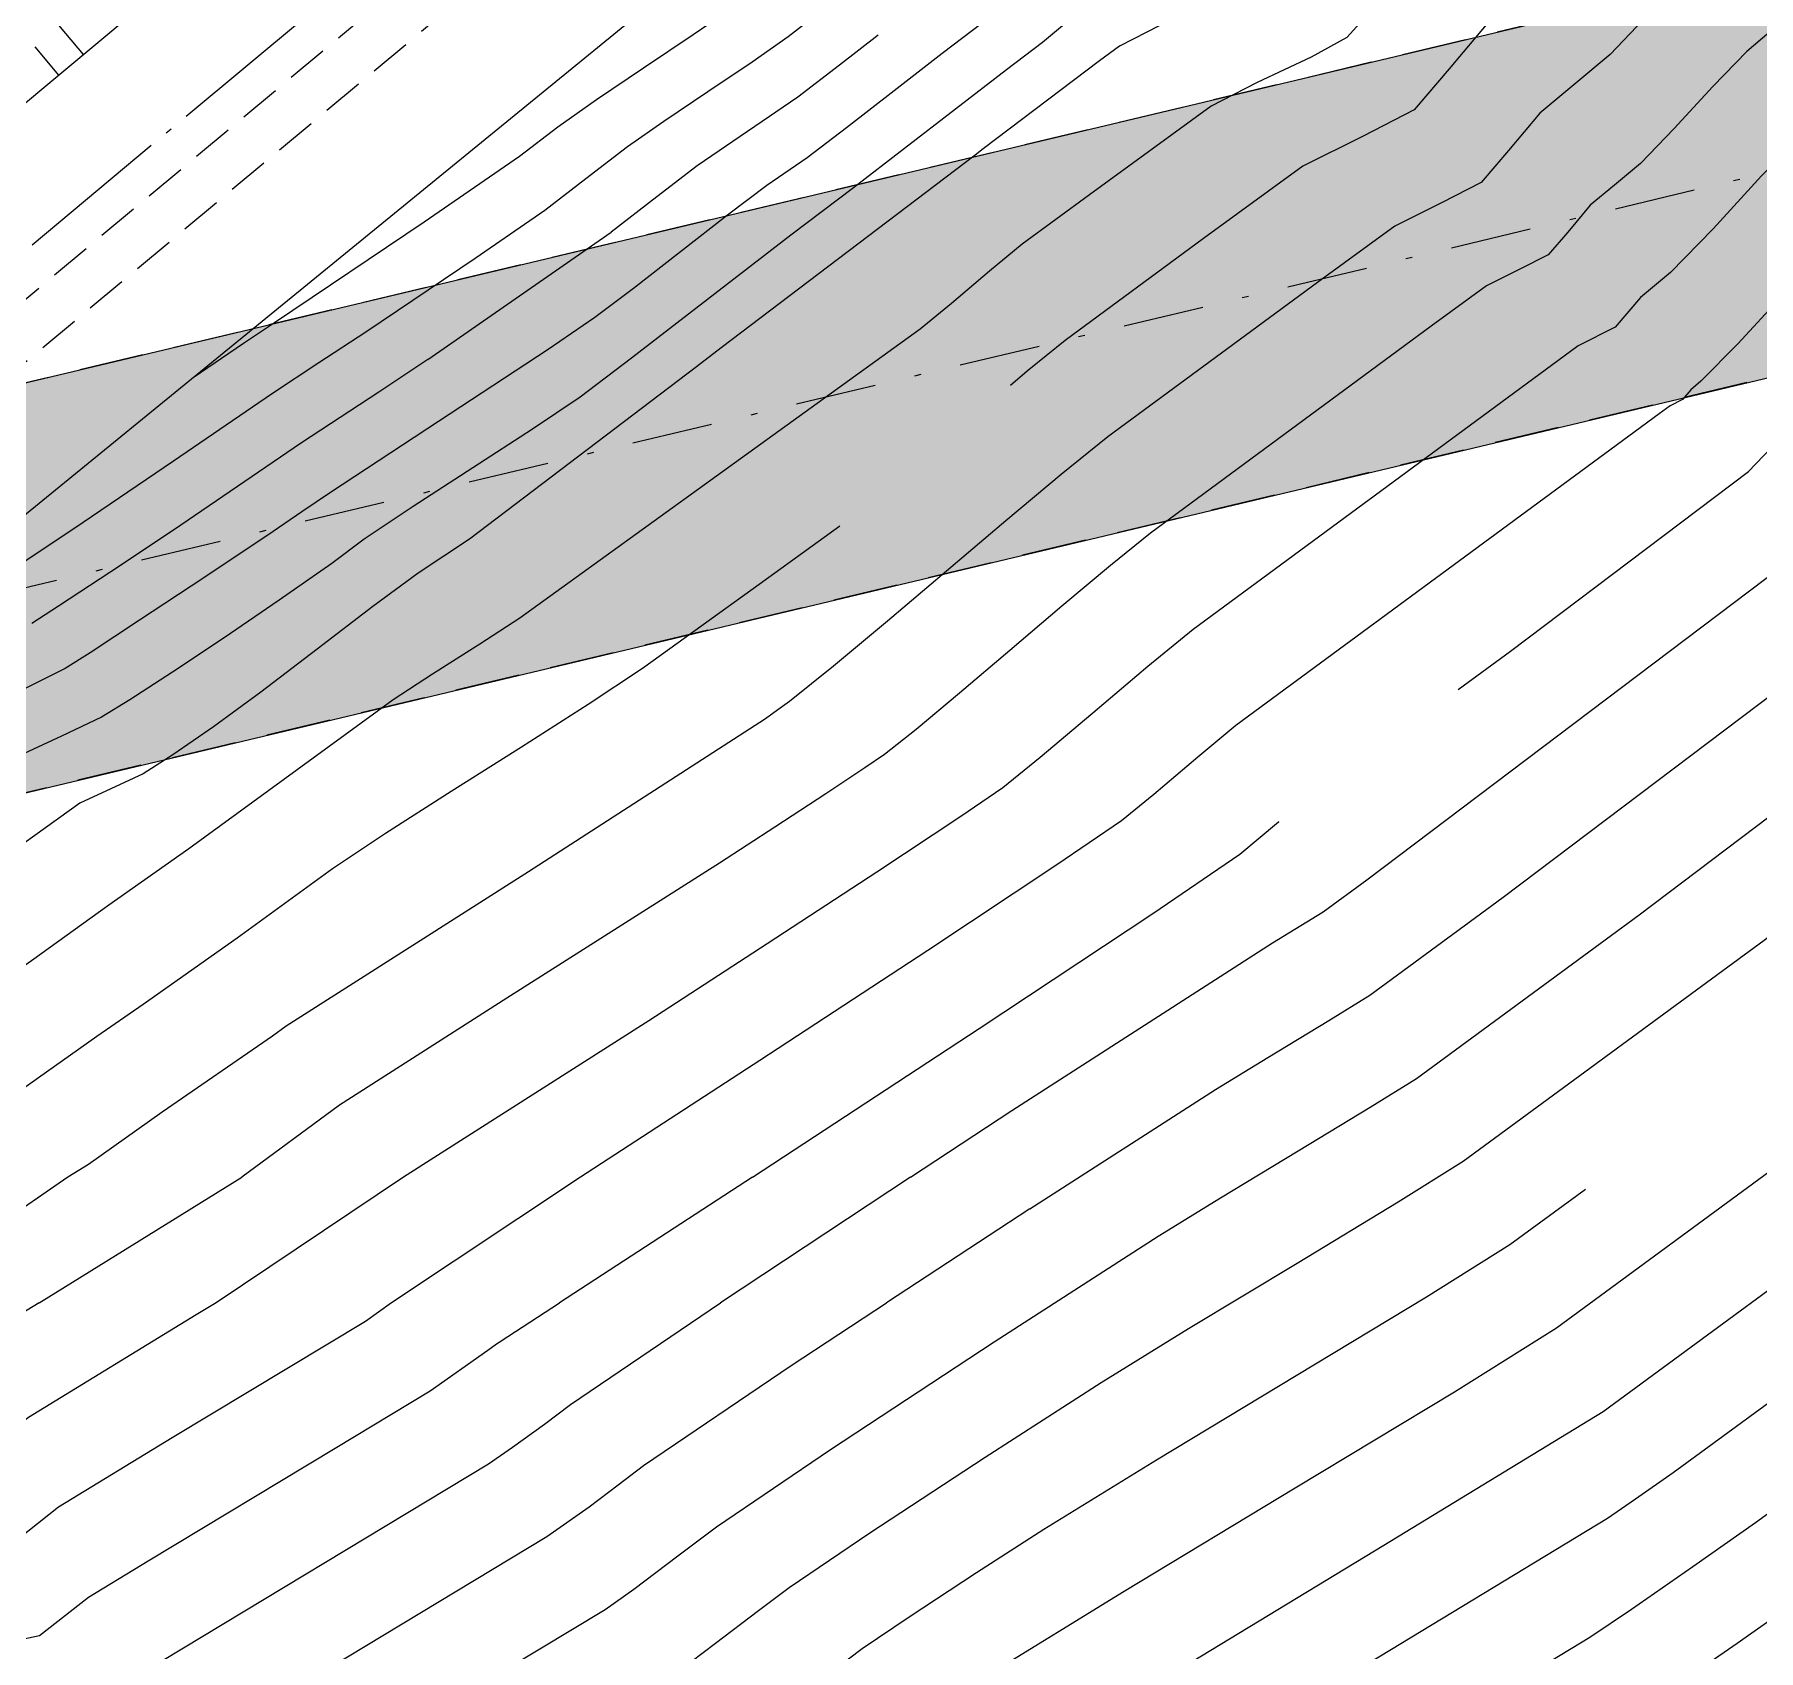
# Model space of a CAD drawing. Header units: millimetres. Extents: x -335 to 64136, y 248 to 109842.
# Drawn here: x -186.09 to -159.46, y 472.29 to 497.26 of the extents above; entities that cross this region are included whole.
import ezdxf

# ---------------------------------------------------------------- set-up
doc = ezdxf.new("R2010")
doc.units = ezdxf.units.MM
doc.header["$MEASUREMENT"] = 0
for name, pattern in [('ACAD_ISO04W100', [30, 24, -3, 0, -3]), ('NASCOSTA', [9.525, 6.35, -3.175]), ('TRATTEGGIATA', [0.75, 0.5, -0.25]), ('TRATTOPUNTO2', [0.5, 0.25, -0.125, 0, -0.125])]:
    doc.linetypes.add(name, pattern=pattern)
doc.layers.add('Colori bordi', color=5, linetype='Continuous', plot=False)
doc.layers.add('no_plot', color=5, linetype='Continuous', plot=False)
for name, color, linetype in [('curve livello 5m', 7, 'Continuous'), ('LIN010TR', 2, 'NASCOSTA'), ('LIN018CO', 6, 'Continuous'), ('LIN018TR', 6, 'NASCOSTA'), ('LIN025CO', 7, 'Continuous'), ('sezioni', 7, 'Continuous'), ('TRATTCOLO-30', 253, 'Continuous'), ('TRATTCOLO-32', 255, 'Continuous')]:
    doc.layers.add(name, color=color, linetype=linetype)

# ---------------------------------------------------------------- blocks, each defined once
blk = doc.blocks.new('CONTORNO')
at = {"layer": 'Colori bordi', "lineweight": 0, "ltscale": 2, "flags": 128}
for points in [[(-22.578, 81.44), (16.586, -82.868), (15.866, -82.007), (19.27, -96.287), (18.407, -96.98), (19.153, -100.108)], [(28.44, -103.877), (26.165, -94.334), (26.165, -94.334), (25.446, -93.474), (-6.877, 42.135)]]:
    blk.add_lwpolyline(points, dxfattribs=at)

msp = doc.modelspace()

# ---------------------------------------------------------------- hatches: boundary and pattern name
at = {"layer": 'TRATTCOLO-30', "linetype": 'Continuous', "lineweight": 0}
h = msp.add_hatch(color=256, dxfattribs=at)
h.dxf.hatch_style = 1
h.paths.add_polyline_path([(-113.17794, 502.95355), (-113.89206, 505.94962), (-166.36811, 493.44178), (-165.65399, 490.44571)])
h.paths.add_polyline_path([(-113.89206, 505.94962), (-114.60618, 508.94568), (-167.08223, 496.43785), (-166.36811, 493.44178)])
h.paths.add_polyline_path([(-63.9488, 517.85375), (-64.66293, 520.84982), (-114.60618, 508.94568), (-113.89206, 505.94962)])
h.paths.add_polyline_path([(-63.23468, 514.85768), (-63.9488, 517.85375), (-113.89206, 505.94962), (-113.17794, 502.95355)])
h = msp.add_hatch(color=256, dxfattribs=at)
h.dxf.hatch_style = 1
h.paths.add_polyline_path([(-166.36772, 493.44211), (-167.08185, 496.43817), (-196.75979, 489.36434), (-195.89895, 490.08353), (-208.26726, 487.1355), (-207.43721, 483.65306)])
h.paths.add_polyline_path([(-165.6536, 490.44604), (-166.36772, 493.44211), (-207.43721, 483.65306), (-206.72309, 480.65699)])

# ---------------------------------------------------------------- linework, layer by layer
at = {"layer": 'curve livello 5m', "color": 2}
for p, q in [((-180.01152, 492.23464), (-177.17965, 494.20306)), ((-174.99873, 479.6019), (-177.97931, 477.66168))]:
    msp.add_line(p, q, dxfattribs=at)
at = {"layer": 'curve livello 5m', "color": 2, "flags": 128}
for points in [[(-157.53076, 502.80859), (-158.32237, 502.05909), (-158.88082, 501.58318), (-159.58117, 501.00817), (-160.31032, 500.41457), (-160.95515, 499.88289), (-161.40255, 499.49364), (-161.40255, 499.49364), (-161.81068, 499.06444), (-162.21958, 498.63432), (-162.21958, 498.63432), (-162.94442, 498.03162), (-163.61478, 497.46933), (-163.61478, 497.46933), (-164.23826, 496.72518), (-164.78253, 496.09252), (-164.78253, 496.09252), (-165.56789, 495.68781), (-166.49745, 495.22406), (-166.49745, 495.22406), (-168.03497, 494.1052), (-170.17282, 492.52907), (-170.75575, 492.05518), (-171.01456, 491.83734)], [(-164.09864, 487.13777), (-163.29337, 487.73145), (-159.6173, 490.50825), (-158.91731, 491.23571), (-157.00524, 493.24672), (-156.38684, 493.76178), (-155.96052, 494.16542), (-155.39025, 494.70535), (-152.18118, 497.90692)], [(-173.05963, 497.24886), (-173.65596, 496.78225), (-174.30088, 496.29087), (-174.30088, 496.29087), (-175.07679, 495.75936), (-175.85414, 495.22692), (-175.85414, 495.22692), (-176.47895, 494.75115), (-177.17965, 494.20306)], [(-180.01152, 492.23464), (-180.77261, 491.73389), (-181.96415, 490.94974), (-181.96415, 490.94974), (-182.95095, 490.27685), (-183.9424, 489.60073), (-183.9424, 489.60073), (-184.90814, 488.95725), (-185.71865, 488.42344), (-186.13078, 488.15945)], [(-173.64939, 489.6606), (-174.98645, 488.69537), (-176.69726, 487.46035), (-177.53875, 486.90442), (-178.56601, 486.2477), (-179.65122, 485.55981), (-180.66653, 484.91037), (-181.48414, 484.36901), (-181.48414, 484.36901), (-182.95715, 483.2957), (-184.40814, 482.27053), (-185.12575, 481.77606), (-187.50094, 480.09693), (-187.57058, 480.05434), (-187.75242, 479.91112), (-188.17925, 479.6019)], [(-174.99873, 479.6019), (-174.99821, 479.60224), (-171.50059, 481.89729), (-168.81533, 483.67748), (-167.47237, 484.59349), (-166.87348, 485.09202), (-166.86771, 485.09628)], [(-162.13601, 479.41338), (-163.30212, 478.55645), (-164.59242, 477.7488), (-166.60291, 476.53277), (-168.76237, 475.22909), (-170.49963, 474.15848), (-170.49963, 474.15848), (-171.54188, 473.48763), (-172.58081, 472.80413), (-173.30476, 472.31301), (-173.30476, 472.31301), (-173.89868, 471.86879)], [(-188.69567, 472.27692), (-187.75399, 472.31871), (-187.04677, 472.35559), (-186.6749, 472.38307), (-186.00858, 472.521), (-185.25619, 473.1136), (-184.33465, 473.67723), (-181.44414, 475.41461), (-179.97601, 476.30031), (-179.08704, 476.92981), (-178.95321, 477.02616), (-178.91397, 477.05511), (-178.77821, 477.14163), (-177.97931, 477.66168)], [(-158.24154, 473.49025), (-159.7927, 472.39718), (-161.3092, 471.34666)]]:
    msp.add_lwpolyline(points, dxfattribs=at)
at = {"layer": 'LIN010TR', "lineweight": 0, "ltscale": 0.1, "flags": 128}
for points in [[(-160.08228, 519.60951), (-169.75742, 506.9242), (-190.7873, 489.35468), (-193.08908, 487.43164)], [(-159.53259, 519.1006), (-169.21518, 506.40553), (-189.62423, 489.35468), (-191.92601, 487.43164)]]:
    msp.add_lwpolyline(points, dxfattribs=at)
at = {"layer": 'LIN010TR', "linetype": 'TRATTOPUNTO2', "lineweight": 0, "ltscale": 5, "flags": 128}
msp.add_lwpolyline([(-66.87892, 517.15556), (-191.86436, 487.36487)], dxfattribs=at)
at = {"layer": 'LIN018CO', "color": 2}
for p, q in [((-185.32946, 496.94809), (-186.06519, 497.82873)), ((-185.71317, 496.62752), (-186.07958, 497.0661))]:
    msp.add_line(p, q, dxfattribs=at)
at = {"layer": 'LIN018TR', "linetype": 'ACAD_ISO04W100', "lineweight": 0, "ltscale": 0.1, "flags": 128}
msp.add_lwpolyline([(-158.11518, 517.40404), (-190.48313, 490.36206), (-193.9907, 487.43164)], dxfattribs=at)
at = {"layer": 'LIN025CO', "linetype": 'TRATTEGGIATA', "lineweight": 0, "ltscale": 2}
for p, q in [((-15.15561, 532.65026), (-197.41451, 489.20826)), ((-13.7279, 526.658), (-208.02, 480.34784))]:
    msp.add_line(p, q, dxfattribs=at)
at = {"layer": 'no_plot'}
for p, q in [((-185.57488, 479.6019), (-188.38736, 477.66168)), ((-186.01758, 477.66168), (-182.88672, 479.6019)), ((-180.38957, 479.6019), (-183.27972, 477.66168)), ((-177.65406, 479.6019), (-180.57266, 477.66168)), ((-172.56008, 479.6019), (-175.49419, 477.66168)), ((-170.71736, 479.11228), (-172.93126, 477.66168))]:
    msp.add_line(p, q, dxfattribs=at)
at = {"layer": 'no_plot', "flags": 128}
for points in [[(-172.56008, 479.6019), (-170.9953, 480.63136), (-166.96667, 483.22442), (-166.96667, 483.22442), (-166.18403, 483.70264), (-165.50935, 484.19844), (-158.61268, 489.40799), (-156.51551, 491.58744), (-156.12578, 491.99734), (-155.99973, 492.10232), (-155.91284, 492.18459), (-155.7966, 492.29465), (-152.64792, 495.44345), (-145.26439, 502.75018)], [(-170.71736, 479.11228), (-167.84991, 480.95793), (-167.84991, 480.95793), (-167.04146, 481.45364), (-166.09637, 482.02371), (-165.46355, 482.41609), (-165.46355, 482.41609), (-163.40635, 483.92786), (-157.60805, 488.30773), (-157.25969, 488.65897), (-156.65835, 489.29001), (-155.99396, 489.98892), (-155.45643, 490.54377), (-155.45643, 490.54377), (-154.65782, 491.31749), (-145.15113, 500.72531)], [(-152.43932, 499.65469), (-154.9839, 497.11606), (-156.00821, 496.14624), (-156.77395, 495.42125), (-157.36061, 494.93426), (-157.8847, 494.4961), (-158.4532, 493.91938), (-159.11789, 493.19925), (-159.78317, 492.47843), (-160.35343, 491.89962), (-160.50817, 491.77041), (-160.63769, 491.61771), (-160.82789, 491.52139), (-160.99842, 491.39729), (-167.53335, 486.57943), (-168.12214, 486.0927), (-168.80196, 485.51548), (-169.30198, 485.10717), (-170.2981, 484.42774), (-172.28986, 483.10731), (-174.88417, 481.40498), (-177.65406, 479.6019)], [(-156.0559, 498.12707), (-157.16105, 497.08071), (-157.69013, 496.63665), (-158.31535, 496.12691), (-158.76417, 495.74549), (-159.41711, 495.07273), (-160.16528, 494.2581), (-160.81997, 493.5833), (-161.28483, 493.19514), (-161.6739, 492.73641), (-162.24528, 492.44705), (-162.75756, 492.07427), (-168.19322, 488.06684), (-168.89512, 487.49128), (-169.74535, 486.77056), (-170.55412, 486.08648), (-171.13159, 485.62086), (-171.78087, 485.17799), (-173.07912, 484.31732), (-174.77012, 483.20773), (-176.59765, 482.01809), (-178.81334, 480.60867), (-180.38957, 479.6019)], [(-165.41872, 497.65342), (-165.81874, 497.21123), (-166.36944, 496.91046), (-167.20747, 496.51464), (-167.91483, 496.14972), (-169.7941, 494.78217), (-170.83269, 494.01647), (-171.33793, 493.59993), (-171.92432, 493.10272), (-172.40946, 492.70393), (-175.3675, 490.56852), (-178.59499, 488.2386), (-179.21204, 487.83629), (-179.94296, 487.3724), (-180.54649, 486.97834), (-183.7049, 484.67697), (-184.93756, 483.80606), (-186.13622, 482.94728), (-187.75855, 481.80039), (-188.45947, 481.38692), (-189.1538, 480.97699), (-189.91174, 480.46529), (-190.66651, 479.927), (-191.08975, 479.6019)], [(-169.80931, 497.72675), (-170.52044, 497.13264), (-171.078, 496.70983), (-173.43989, 494.88907), (-174.40622, 494.15549), (-176.86654, 492.2579), (-177.66102, 491.65419), (-178.39846, 491.15795), (-179.3169, 490.56451), (-180.2413, 489.96741), (-180.99664, 489.46019), (-181.4966, 489.08412), (-182.30938, 488.51602), (-183.15705, 487.93731), (-183.9542, 487.40505), (-184.61542, 486.97624), (-185.0553, 486.70792), (-185.67256, 486.41536), (-186.76182, 485.9144)], [(-186.23016, 489.12648), (-185.48145, 489.62404), (-185.48145, 489.62404), (-183.94284, 490.67329), (-182.41145, 491.71754), (-182.41145, 491.71754), (-181.69675, 492.18788), (-180.97173, 492.6649), (-180.97173, 492.6649), (-179.28343, 493.80402), (-178.20877, 494.54412), (-178.20877, 494.54412), (-177.57269, 495.03305), (-176.92976, 495.52754), (-176.92976, 495.52754), (-176.37035, 495.91774), (-175.68777, 496.37823), (-175.00575, 496.83835), (-174.44807, 497.22745), (-174.44807, 497.22745), (-173.74153, 497.77114)], [(-175.18921, 497.74721), (-175.91426, 497.25551), (-176.68335, 496.73862), (-177.40941, 496.24627), (-178.00537, 495.82816), (-178.59596, 495.37406), (-180.06761, 494.36055), (-182.37959, 492.80063), (-182.85875, 492.48533), (-183.63958, 491.95289)], [(-168.49622, 497.50666), (-169.33222, 497.07539), (-169.63898, 496.85216), (-171.43635, 495.48916), (-171.55991, 495.39391), (-175.48138, 492.41697), (-175.86279, 492.1228), (-179.36878, 489.45867), (-180.16148, 488.93726), (-180.86304, 488.42018), (-181.72437, 487.76244), (-182.59411, 487.09798), (-183.32093, 486.56076), (-183.95364, 486.12617), (-184.40831, 485.8347), (-184.90682, 485.60356), (-185.38679, 485.37938), (-187.1467, 484.11849)], [(-171.45207, 497.43384), (-172.07057, 496.96559), (-172.80975, 496.38849), (-173.5455, 495.81419), (-174.1537, 495.3543), (-174.77853, 494.9263), (-175.38685, 494.46661), (-176.11356, 493.8995), (-176.83672, 493.33527), (-177.43439, 492.88425), (-178.156, 492.39345), (-179.84847, 491.2799), (-181.51685, 490.18195), (-181.95906, 489.88041), (-182.40336, 489.57742), (-183.47357, 488.86336), (-184.46584, 488.20678), (-185.22964, 487.7068), (-185.61445, 487.46257), (-186.39737, 487.07059)], [(-161.13748, 497.59814), (-161.75305, 496.95065), (-162.31677, 496.48191), (-162.83813, 496.0446), (-163.32302, 495.46585), (-163.74632, 494.97382), (-164.35711, 494.65906), (-165.08006, 494.29839), (-166.27583, 493.42822), (-169.51295, 491.04166), (-170.23318, 490.45881), (-171.0877, 489.74334), (-172.00546, 488.96502), (-172.91539, 488.19362), (-173.74643, 487.49891), (-174.4275, 486.95066), (-174.60541, 486.82222), (-174.79952, 486.68209), (-178.46026, 484.31801), (-182.20011, 481.93477), (-182.41011, 481.7798), (-184.11527, 480.60484), (-185.25274, 479.80071), (-185.57488, 479.6019)], [(-159.05697, 497.49343), (-159.64363, 496.99487), (-160.16543, 496.45724), (-160.76332, 495.80624), (-161.28651, 495.26697), (-161.68912, 494.9322), (-162.06148, 494.61987), (-162.40779, 494.20653), (-162.71011, 493.85512), (-163.14634, 493.63032), (-163.66267, 493.37272), (-164.51669, 492.75124), (-168.85309, 489.55425), (-169.47115, 489.05289), (-170.2207, 488.42368), (-171.02312, 487.74193), (-171.79976, 487.08295), (-172.47199, 486.52205), (-172.9612, 486.13454), (-173.26364, 485.92825), (-173.86839, 485.52734), (-174.65608, 485.01047), (-175.50738, 484.45632), (-178.79291, 482.36635), (-181.37857, 480.71485), (-182.88672, 479.6019)], [(-180.30077, 471.09874), (-177.27349, 472.92504), (-176.83248, 473.23733), (-176.15309, 473.75226), (-175.5571, 474.20203), (-175.5571, 474.20203), (-173.79597, 475.39675), (-171.26859, 477.0595), (-168.73315, 478.69145), (-168.73315, 478.69145), (-167.77007, 479.28496), (-166.57293, 480.00768), (-165.45838, 480.68181), (-164.74308, 481.12954), (-164.74308, 481.12954), (-161.30335, 483.65729), (-156.60342, 487.20748)], [(-159.20035, 483.38671), (-164.0226, 479.843), (-165.0254, 479.2153), (-166.58792, 478.27023), (-168.26622, 477.25703), (-169.61639, 476.42497), (-171.40523, 475.27357), (-173.18839, 474.10044), (-174.43093, 473.25752), (-174.90436, 472.90343), (-175.56888, 472.39526), (-176.14174, 471.96346)], [(-154.99435, 482.84555), (-162.58164, 477.2699), (-164.15945, 476.28229), (-166.6179, 474.79532), (-169.25853, 473.20115), (-171.38288, 471.892)], [(-171.051, 470.39594), (-165.24704, 473.91445), (-161.86116, 475.98335), (-152.89135, 482.57498)], [(-155.94905, 478.57317), (-160.77806, 475.03664), (-161.36052, 474.62797), (-161.7963, 474.33127), (-165.46941, 472.09929)], [(-186.01758, 477.66168), (-186.64482, 477.27805), (-187.34426, 476.74037), (-188.19399, 476.04282), (-188.96883, 475.41178), (-189.44363, 475.07363), (-189.64017, 475.03295), (-190.40647, 474.96882), (-190.89483, 474.97727), (-191.70319, 475.49419), (-192.38056, 475.29643), (-193.5591, 474.82638), (-194.03028, 474.58023), (-194.45436, 474.36259), (-195.02337, 474.22791), (-195.54187, 474.09918), (-196.33344, 473.52535), (-196.29224, 472.63123), (-196.71489, 472.01725)], [(-183.27972, 477.66168), (-183.58943, 477.47552), (-186.18194, 475.8899), (-186.9209, 475.3124), (-187.76101, 474.62141), (-188.29862, 474.22275), (-188.65175, 474.14966), (-189.58342, 474.0602), (-190.41838, 474.02315), (-190.90614, 474.04961), (-191.65599, 474.54195), (-192.3586, 474.97842), (-192.79696, 474.85044), (-193.55964, 474.54625), (-194.13901, 474.24611), (-194.85903, 474.07568), (-195.51512, 473.9128), (-195.97715, 473.57787), (-195.95759, 473.02862), (-195.92484, 472.4428), (-196.25635, 471.96123)], [(-180.57266, 477.66168), (-180.9771, 477.37051), (-183.96204, 475.57637), (-185.71906, 474.50175), (-186.51309, 473.86864), (-187.1536, 473.37188), (-187.66332, 473.26637), (-188.67091, 473.16306), (-189.65082, 473.10004), (-190.45051, 473.08408), (-190.91745, 473.12195), (-191.61963, 473.5306), (-192.37244, 474.12569), (-193.01401, 474.46265), (-193.56018, 474.26612), (-193.82365, 474.12964), (-194.69468, 473.92346), (-195.48838, 473.72641), (-195.62086, 473.63038), (-195.59715, 472.96454), (-195.55745, 472.25437)], [(-184.43735, 471.94031), (-179.07517, 475.17522), (-178.70667, 475.43083), (-178.21395, 475.78508), (-178.21395, 475.78508), (-177.80943, 476.09105), (-175.49419, 477.66168)], [(-182.64386, 471.35374), (-178.17433, 474.05013), (-177.52321, 474.51121), (-177.07578, 474.85033), (-176.68326, 475.14654), (-176.68326, 475.14654), (-174.40356, 476.69306), (-172.93126, 477.66168)], [(-155.62241, 477.07847), (-159.5098, 474.26345), (-160.47825, 473.581), (-161.42506, 472.92511), (-162.06619, 472.49256), (-165.1072, 470.64467)]]:
    msp.add_lwpolyline(points, dxfattribs=at)
at = {"layer": 'sezioni', "linetype": 'Continuous', "lineweight": 0}
for p, q in [((-176.88784, 504.00069), (-194.12598, 489.59899)), ((-172.20992, 501.29034), (-195.80581, 482.01369))]:
    msp.add_line(p, q, dxfattribs=at)

# ---------------------------------------------------------------- block references
at = {"layer": 'TRATTCOLO-32', "linetype": 'Continuous', "lineweight": 0, "rotation": 270}
msp.add_blockref('CONTORNO', (-113.89167, 505.94994), dxfattribs=at)

doc.saveas('drawing.dxf')
